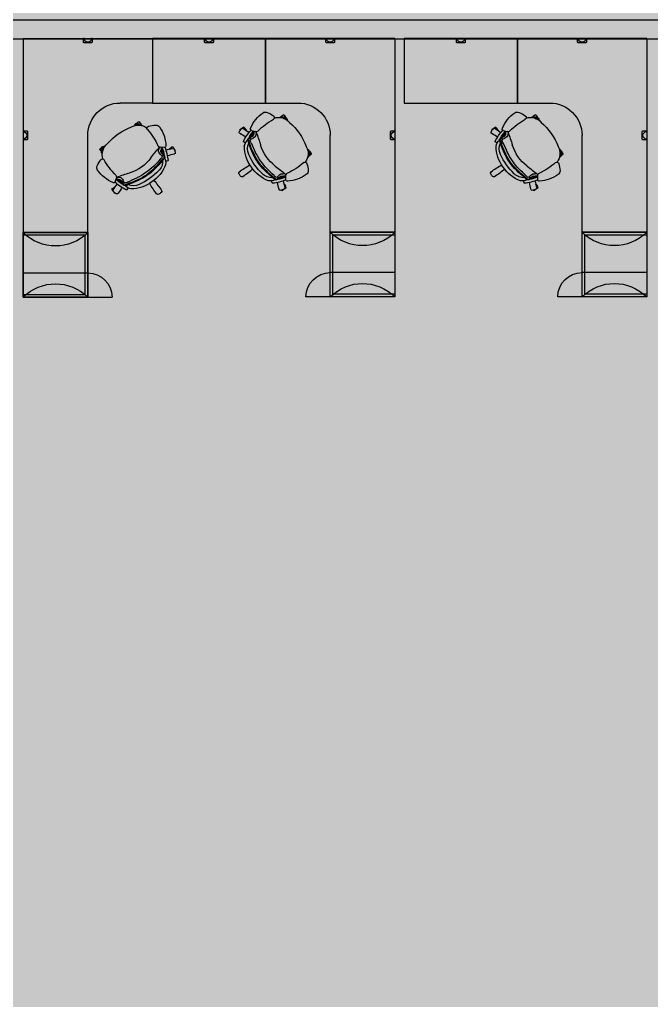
# Model space of a CAD drawing. Header units: inches. Extents: x -71 to 4499, y -33 to 4893.
# Drawn here: x 3059.1 to 3293.7, y 3184.9 to 3549.1 of the extents above; entities that cross this region are included whole.
import ezdxf

# ---------------------------------------------------------------- set-up
doc = ezdxf.new("R2010")
doc.units = ezdxf.units.IN
doc.header["$LTSCALE"] = 96
doc.header["$MEASUREMENT"] = 0
doc.linetypes.add('PHANTOM4', pattern=[0.625, 0.3125, -0.0625, 0.0625, -0.0625, 0.0625, -0.0625])
for name, color, linetype in [('A-Area', 212, 'PHANTOM4'), ('A-Bldg-Patt', 5, 'Continuous'), ('A-Furn', 43, 'Continuous'), ('A-FURN-EXIST', 33, 'Continuous'), ('AFUFU-2D-CH', 2, 'Continuous'), ('AFUFU-2D-SC', 6, 'Continuous'), ('AFUFU-2D-SC-TX', 6, 'Continuous'), ('AFUFU-2D-WS', 1, 'Continuous'), ('AFUFU-2D-WS-SU-TX', 1, 'Continuous'), ('AFUFU-2D-WS-TX', 1, 'Continuous'), ('AFUPA-2D-SW-64-TX-T', 3, 'Continuous')]:
    doc.layers.add(name, color=color, linetype=linetype)

# ---------------------------------------------------------------- blocks, each defined once
blk = doc.blocks.new('A$C62865EDF (2)')
at = {"layer": 'A-Furn'}
blk.add_lwpolyline([(36.24, 96.16), (435.47, 96.16), (435.47, 103.34), (36.24, 103.34)], close=True, dxfattribs=at)
at = {"layer": 'AFUFU-2D-CH'}
for p, q in [((143.41, 159.23), (144.4, 160.64)), ((144.44, 160.65), (144.4, 160.64)), ((144.67, 160.58), (144.44, 160.65)), ((143.41, 159.23), (143.41, 159.19)), ((143.41, 159.19), (143.66, 158.9)), ((143.66, 158.9), (143.84, 158.77)), ((143.84, 158.77), (143.9, 158.78)), ((144.1, 159.07), (143.9, 158.78)), ((144.14, 159.01), (143.95, 158.75)), ((143.95, 158.75), (143.96, 158.69)), ((144.48, 158.33), (143.96, 158.69)), ((144.48, 158.33), (144.53, 158.34)), ((144.53, 158.34), (144.55, 158.37)), ((144.58, 158.32), (144.6, 158.24)), ((144.68, 158.19), (144.6, 158.24)), ((202.95, 156.8), (202.95, 156.81)), ((202.95, 156.8), (202.95, 156.81)), ((202.95, 156.81), (202.95, 156.81)), ((202.95, 156.8), (202.95, 156.8)), ((203.08, 156.89), (203.09, 156.89)), ((203.08, 156.89), (203.08, 156.89)), ((203.08, 156.89), (203.08, 156.89)), ((203.08, 156.89), (203.09, 156.89)), ((206.5, 159.46), (206.7, 159.6)), ((206.7, 159.6), (206.74, 159.6)), ((208.15, 158.62), (206.74, 159.6)), ((207.32, 157.21), (207.37, 157.29)), ((207.36, 157.37), (207.37, 157.29)), ((207.4, 157.4), (207.37, 157.42)), ((207.45, 157.41), (207.4, 157.4)), ((207.45, 157.41), (207.81, 157.92)), ((207.54, 158.16), (207.81, 157.98)), ((207.56, 158.23), (207.85, 158.03)), ((207.81, 157.98), (207.81, 157.92)), ((207.9, 158.04), (207.85, 158.03)), ((208.03, 158.22), (207.9, 158.04)), ((208.16, 158.58), (208.03, 158.22)), ((208.15, 158.62), (208.16, 158.58)), ((296.45, 156.8), (296.45, 156.81)), ((296.45, 156.8), (296.45, 156.81)), ((296.45, 156.81), (296.45, 156.81)), ((296.45, 156.8), (296.45, 156.8)), ((296.58, 156.89), (296.59, 156.89)), ((296.58, 156.89), (296.58, 156.89)), ((296.58, 156.89), (296.58, 156.89)), ((296.58, 156.89), (296.59, 156.89)), ((300, 159.46), (300.2, 159.6)), ((300.2, 159.6), (300.24, 159.6)), ((301.65, 158.62), (300.24, 159.6)), ((300.82, 157.21), (300.87, 157.29)), ((300.86, 157.37), (300.87, 157.29)), ((300.9, 157.4), (300.87, 157.42)), ((300.95, 157.41), (300.9, 157.4)), ((300.95, 157.41), (301.31, 157.92)), ((301.04, 158.16), (301.31, 157.98)), ((301.06, 158.23), (301.35, 158.03)), ((301.31, 157.98), (301.31, 157.92)), ((301.4, 158.04), (301.35, 158.03)), ((301.53, 158.22), (301.4, 158.04)), ((301.66, 158.58), (301.53, 158.22)), ((301.65, 158.62), (301.66, 158.58)), ((144.61, 156.36), (145.1, 154.97)), ((145.4, 154.59), (145.09, 154.32)), ((145.4, 154.59), (146.24, 154.69)), ((145.41, 155.59), (145.41, 155.59)), ((145.41, 155.59), (145.41, 155.59)), ((145.41, 155.59), (145.41, 155.59)), ((145.41, 155.59), (145.41, 155.59)), ((146.16, 155.85), (146.61, 155.94)), ((206.73, 154.5), (206.27, 154.43)), ((207.87, 153.58), (207.04, 153.38)), ((207.51, 154.51), (207.51, 154.51)), ((207.51, 154.51), (207.51, 154.51)), ((207.51, 154.51), (207.51, 154.51)), ((207.51, 154.51), (207.51, 154.51)), ((207.87, 153.58), (208.25, 153.43)), ((208, 155.52), (208.01, 154.04)), ((300.23, 154.5), (299.77, 154.43)), ((301.37, 153.58), (300.54, 153.38)), ((301.01, 154.51), (301.01, 154.51)), ((301.01, 154.51), (301.01, 154.51)), ((301.01, 154.51), (301.01, 154.51)), ((301.01, 154.51), (301.01, 154.51)), ((301.37, 153.58), (301.75, 153.43)), ((301.5, 155.52), (301.51, 154.04)), ((164.15, 148.63), (164.17, 148.63)), ((164.15, 148.63), (164.16, 148.63)), ((164.16, 148.63), (164.17, 148.63)), ((164.17, 148.63), (164.17, 148.63)), ((164.24, 148.5), (164.24, 148.49)), ((164.24, 148.5), (164.24, 148.5)), ((164.24, 148.5), (164.24, 148.49)), ((164.24, 148.5), (164.24, 148.5)), ((217.47, 146.16), (216.57, 146.8)), ((216.63, 145.96), (217.17, 145.58)), ((216.64, 145.95), (216.63, 145.94)), ((216.63, 145.88), (217.13, 145.53)), ((217.35, 145.77), (217.23, 145.59)), ((217.49, 146.13), (217.35, 145.77)), ((217.47, 146.16), (217.49, 146.13)), ((310.97, 146.16), (310.07, 146.8)), ((310.13, 145.96), (310.67, 145.58)), ((310.14, 145.95), (310.13, 145.94)), ((310.13, 145.88), (310.63, 145.53)), ((310.85, 145.77), (310.73, 145.59)), ((310.99, 146.13), (310.85, 145.77)), ((310.97, 146.16), (310.99, 146.13)), ((138.91, 144.34), (139.54, 145.24)), ((138.91, 144.34), (138.91, 144.3)), ((138.91, 144.3), (139.16, 144.01)), ((139.16, 144.01), (139.34, 143.89)), ((139.34, 143.89), (139.39, 143.9)), ((139.77, 144.43), (139.39, 143.9)), ((139.8, 144.36), (139.45, 143.86)), ((139.45, 143.86), (139.46, 143.8)), ((139.97, 143.44), (139.46, 143.8)), ((139.76, 144.43), (139.77, 144.42)), ((139.93, 144.06), (139.93, 144.07)), ((139.93, 144.06), (139.93, 144.06)), ((139.93, 144.06), (139.93, 144.07)), ((139.93, 144.06), (139.93, 144.06)), ((139.97, 143.44), (140.03, 143.45)), ((140.03, 143.45), (140.19, 143.68)), ((140.08, 143.41), (140.25, 143.65)), ((140.08, 143.41), (140.09, 143.35)), ((140.27, 143.23), (140.09, 143.35)), ((140.27, 143.23), (140.63, 143.09)), ((140.63, 143.09), (140.66, 143.11)), ((140.77, 143.26), (140.66, 143.11)), ((160.93, 143.71), (160.74, 144.54)), ((160.93, 143.71), (160.79, 143.33)), ((162.87, 143.58), (161.39, 143.57)), ((161.86, 144.85), (161.79, 145.31)), ((161.87, 144.07), (161.87, 144.07)), ((161.87, 144.07), (161.87, 144.07)), ((161.87, 144.07), (161.87, 144.07)), ((161.87, 144.07), (161.87, 144.07)), ((164.56, 144.26), (164.64, 144.21)), ((164.72, 144.22), (164.64, 144.21)), ((164.75, 144.18), (164.77, 144.21)), ((164.76, 144.13), (164.75, 144.18)), ((164.76, 144.13), (165.28, 143.77)), ((165.33, 143.77), (165.28, 143.77)), ((165.52, 144.04), (165.33, 143.77)), ((165.59, 144.02), (165.39, 143.73)), ((165.4, 143.68), (165.39, 143.73)), ((165.58, 143.55), (165.4, 143.68)), ((165.93, 143.42), (165.58, 143.55)), ((165.97, 143.43), (165.93, 143.42)), ((165.97, 143.43), (166.96, 144.84)), ((166.81, 145.08), (166.96, 144.88)), ((166.96, 144.88), (166.96, 144.84)), ((216.1, 144.51), (216.24, 144.41)), ((216.29, 144.4), (216.24, 144.41)), ((216.57, 144.66), (216.29, 144.4)), ((216.69, 144.89), (216.45, 145.06)), ((216.72, 144.95), (216.49, 145.11)), ((216.57, 144.66), (216.7, 144.84)), ((216.61, 145.56), (216.61, 145.56)), ((216.61, 145.56), (216.61, 145.56)), ((216.61, 145.56), (216.61, 145.56)), ((216.61, 145.56), (216.61, 145.56)), ((216.69, 144.89), (216.7, 144.84)), ((216.78, 144.96), (216.72, 144.95)), ((216.78, 144.96), (217.14, 145.47)), ((217.13, 145.53), (217.14, 145.47)), ((217.23, 145.59), (217.17, 145.58)), ((309.6, 144.51), (309.74, 144.41)), ((309.79, 144.4), (309.74, 144.41)), ((310.07, 144.66), (309.79, 144.4)), ((310.19, 144.89), (309.95, 145.06)), ((310.22, 144.95), (309.99, 145.11)), ((310.07, 144.66), (310.2, 144.84)), ((310.11, 145.56), (310.11, 145.56)), ((310.11, 145.56), (310.11, 145.56)), ((310.11, 145.56), (310.11, 145.56)), ((310.11, 145.56), (310.11, 145.56)), ((310.19, 144.89), (310.2, 144.84)), ((310.28, 144.96), (310.22, 144.95)), ((310.28, 144.96), (310.64, 145.47)), ((310.63, 145.53), (310.64, 145.47)), ((310.73, 145.59), (310.67, 145.58)), ((195.73, 138.8), (195.64, 139.25)), ((196.99, 138.04), (196.89, 138.89)), ((289.23, 138.8), (289.14, 139.25)), ((290.49, 138.04), (290.39, 138.89)), ((151.87, 135.48), (151.76, 135.34)), ((151.76, 135.29), (151.76, 135.34)), ((152.01, 135.01), (151.76, 135.29)), ((152.01, 135.01), (152.19, 134.88)), ((152.25, 134.89), (152.19, 134.88)), ((152.25, 134.89), (152.41, 135.13)), ((152.3, 134.86), (152.47, 135.09)), ((152.31, 134.8), (152.3, 134.86)), ((152.31, 134.8), (152.83, 134.44)), ((153.23, 134.95), (152.88, 134.45)), ((152.92, 134.97), (152.92, 134.97)), ((152.92, 134.97), (152.92, 134.97)), ((152.92, 134.97), (152.92, 134.97)), ((152.92, 134.97), (152.92, 134.97)), ((153.32, 134.95), (152.94, 134.41)), ((153.31, 134.94), (153.3, 134.95)), ((153.52, 134.11), (154.15, 135.01)), ((191, 137.32), (190.93, 137.08)), ((190.93, 137.08), (190.94, 137.04)), ((192.35, 136.06), (190.94, 137.04)), ((192.35, 136.06), (192.39, 136.05)), ((192.39, 136.05), (192.68, 136.3)), ((192.51, 136.74), (192.8, 136.54)), ((192.57, 136.78), (192.83, 136.6)), ((192.68, 136.3), (192.81, 136.48)), ((192.81, 136.48), (192.8, 136.54)), ((192.83, 136.6), (192.89, 136.61)), ((193.25, 137.12), (192.89, 136.61)), ((193.24, 137.18), (193.21, 137.2)), ((193.25, 137.12), (193.24, 137.18)), ((193.26, 137.23), (193.34, 137.24)), ((193.39, 137.32), (193.34, 137.24)), ((195.22, 137.26), (196.61, 137.75)), ((195.99, 138.06), (195.99, 138.06)), ((195.99, 138.06), (195.99, 138.06)), ((195.99, 138.06), (195.99, 138.06)), ((195.99, 138.06), (195.99, 138.06)), ((196.99, 138.04), (197.26, 137.74)), ((284.5, 137.32), (284.43, 137.08)), ((284.43, 137.08), (284.44, 137.04)), ((285.85, 136.06), (284.44, 137.04)), ((285.85, 136.06), (285.89, 136.05)), ((285.89, 136.05), (286.18, 136.3)), ((286.01, 136.74), (286.3, 136.54)), ((286.07, 136.78), (286.33, 136.6)), ((286.18, 136.3), (286.31, 136.48)), ((286.31, 136.48), (286.3, 136.54)), ((286.33, 136.6), (286.39, 136.61)), ((286.75, 137.12), (286.39, 136.61)), ((286.74, 137.18), (286.71, 137.2)), ((286.75, 137.12), (286.74, 137.18)), ((286.76, 137.23), (286.84, 137.24)), ((286.89, 137.32), (286.84, 137.24)), ((288.72, 137.26), (290.11, 137.75)), ((289.49, 138.06), (289.49, 138.06)), ((289.49, 138.06), (289.49, 138.06)), ((289.49, 138.06), (289.49, 138.06)), ((289.49, 138.06), (289.49, 138.06)), ((290.49, 138.04), (290.76, 137.74)), ((152.88, 134.45), (152.83, 134.44)), ((152.95, 134.35), (152.94, 134.41)), ((153.13, 134.23), (152.95, 134.35)), ((153.48, 134.09), (153.13, 134.23)), ((153.52, 134.11), (153.48, 134.09)), ((207.24, 131.55), (206.34, 132.18)), ((207.15, 132.41), (207.16, 132.42)), ((207.15, 132.41), (207.68, 132.04)), ((207.22, 132.44), (207.72, 132.09)), ((207.24, 131.55), (207.28, 131.55)), ((207.28, 131.55), (207.57, 131.8)), ((207.51, 132.57), (207.51, 132.57)), ((207.51, 132.57), (207.51, 132.57)), ((207.51, 132.57), (207.51, 132.57)), ((207.51, 132.57), (207.51, 132.57)), ((207.57, 131.8), (207.69, 131.98)), ((207.69, 131.98), (207.68, 132.04)), ((207.72, 132.09), (207.78, 132.1)), ((208.14, 132.62), (207.78, 132.1)), ((208.13, 132.67), (207.9, 132.84)), ((208.17, 132.73), (207.93, 132.89)), ((208.14, 132.62), (208.13, 132.67)), ((208.17, 132.73), (208.23, 132.74)), ((208.35, 132.92), (208.23, 132.74)), ((208.32, 133.41), (208.47, 133.31)), ((208.35, 132.92), (208.49, 133.27)), ((208.49, 133.27), (208.47, 133.31)), ((300.74, 131.55), (299.84, 132.18)), ((300.65, 132.41), (300.66, 132.42)), ((300.65, 132.41), (301.18, 132.04)), ((300.72, 132.44), (301.22, 132.09)), ((300.74, 131.55), (300.78, 131.55)), ((300.78, 131.55), (301.07, 131.8)), ((301.01, 132.57), (301.01, 132.57)), ((301.01, 132.57), (301.01, 132.57)), ((301.01, 132.57), (301.01, 132.57)), ((301.01, 132.57), (301.01, 132.57)), ((301.07, 131.8), (301.19, 131.98)), ((301.19, 131.98), (301.18, 132.04)), ((301.22, 132.09), (301.28, 132.1)), ((301.64, 132.62), (301.28, 132.1)), ((301.63, 132.67), (301.4, 132.84)), ((301.67, 132.73), (301.43, 132.89)), ((301.64, 132.62), (301.63, 132.67)), ((301.67, 132.73), (301.73, 132.74)), ((301.85, 132.92), (301.73, 132.74)), ((301.82, 133.41), (301.97, 133.31)), ((301.85, 132.92), (301.99, 133.27)), ((301.99, 133.27), (301.97, 133.31))]:
    blk.add_line(p, q, dxfattribs=at)
for centre, radius, start, end in [((147.36, 156.75), 4.68, 120.4374, 133.707), ((145.31, 160.41), 0.496, 24.855, 131.5947), ((108.28, 134.99), 45.41, 31.147, 34.3645), ((192.51, 136.96), 40.36, 143.6382, 150.3084), ((160.47, 160.41), 0.658, 60.578, 133.1097), ((158.8, 157.19), 4.28, 46.8902, 62.2976), ((161.26, 159.86), 0.648, 336.2382, 44.7345), ((148.68, 144.84), 12.8, 112.5535, 145.6458), ((144.09, 156.22), 0.548, 15.5859, 125.5928), ((144.44, 159.63), 0.59, 122.2242, 205.4539), ((167.19, 173.68), 27.33, 211.561, 217.045), ((155.25, 145.22), 15.54, 114.6915, 133.4725), ((153.79, 145.64), 13.31, 118.1044, 131.8211), ((223.68, 65.05), 119.68, 129.5276, 130.8431), ((140.62, 163.49), 9.32, 306.0709, 316.256), ((143.89, 157.77), 3.54, 332.9385, 346.5302), ((147.72, 156.91), 0.393, 160.1587, 220.2249), ((148.21, 156.81), 0.887, 141.4919, 164.5681), ((147.44, 156.67), 0.023, 216.7678, 315.9393), ((148.3, 156.38), 0.888, 132.6517, 161.5926), ((148.26, 156.83), 0.919, 125.5621, 144.5786), ((150.05, 155), 2.63, 135.5454, 163.0009), ((147.96, 157.33), 0.348, 142.008, 222.2382), ((147.95, 157.1), 0.512, 68.7679, 121.5263), ((147.66, 157.06), 0.0489, 319.6079, 38.9614), ((148.29, 157.01), 0.8, 60.1355, 134.4715), ((152.82, 167.25), 10.75, 244.1788, 251.925), ((147.76, 153.98), 2.89, 58.9352, 81.7775), ((151.31, 154.94), 4.15, 101.3066, 136.3401), ((155.09, 170.92), 14.69, 244.1698, 248.162), ((148.81, 159.19), 0.151, 43.7089, 111.2298), ((147.63, 158.15), 1.74, 14.2074, 41.6764), ((151.43, 152.88), 4.94, 64.7955, 114.3601), ((148.83, 157.57), 0.835, 320.7738, 340.4324), ((142.81, 135.21), 22.82, 63.4709, 73.0048), ((141.93, 133.04), 25.44, 63.7194, 72.3894), ((150.54, 146.32), 12.68, 52.6181, 90.2009), ((144.3, 136.48), 22.82, 43.8813, 66.119), ((128.26, 181.96), 40.36, 319.6916, 326.3618), ((204.56, 156.16), 1.74, 158.3236, 185.7926), ((203.08, 156.75), 0.142, 87.884, 158.8399), ((201.82, 141.4), 15.54, 66.5275, 85.3085), ((249.46, 147.85), 45.41, 165.6355, 168.853), ((205.96, 159.08), 0.496, 68.4053, 175.145), ((205.29, 154.94), 4.68, 66.293, 79.5626), ((180.86, 164.07), 27.33, 342.955, 348.439), ((207.05, 158.64), 0.59, 354.5461, 77.7758), ((298.06, 156.16), 1.74, 158.3236, 185.7926), ((296.58, 156.75), 0.142, 87.884, 158.8399), ((295.32, 141.4), 15.54, 66.5275, 85.3085), ((342.96, 147.85), 45.41, 165.6355, 168.853), ((299.46, 159.08), 0.496, 68.4053, 175.145), ((298.79, 154.94), 4.68, 66.293, 79.5626), ((274.36, 164.07), 27.33, 342.955, 348.439), ((300.55, 158.64), 0.59, 354.5461, 77.7758), ((163.51, 135.34), 26.35, 135.1738, 150.8289), ((144.16, 154.66), 0.992, 311.657, 18.2163), ((145.6, 155.1), 0.55, 163.8446, 174.1233), ((146.08, 154.54), 1.24, 122.6746, 144.9967), ((160.88, 109.8), 48.13, 108.1349, 109.1853), ((145.6, 155.1), 0.55, 215.5254, 249.1346), ((163.66, 200.3), 49.22, 248.2279, 253.8982), ((147.13, 153.2), 2.94, 110.3114, 125.6545), ((145.9, 156.89), 1.36, 270.2307, 327.4509), ((167.19, 173.68), 27.33, 219.1563, 219.6871), ((146.15, 155.91), 0.0616, 129.5275, 279.873), ((145.92, 156.39), 1.73, 280.7645, 339.0434), ((146.53, 156.62), 0.688, 276.7569, 318.1552), ((727.72, 1448.65), 1415.76, 245.88356, 246.03577), ((145.64, 138.4), 15.25, 36.6442, 73.358), ((140.06, 130.19), 27.77, 47.135, 62.9624), ((145.08, 137.65), 19.65, 43.7774, 66.2226), ((145.27, 137.87), 19.65, 43.7774, 66.2226), ((151.4, 145.72), 12.68, 19.7991, 57.3819), ((191.17, 153.11), 0.658, 150.578, 223.1097), ((194.39, 151.44), 4.28, 136.8902, 152.2976), ((191.72, 153.91), 0.648, 66.2382, 134.7345), ((169.62, 120.9), 40.36, 49.6916, 56.3618), ((215.1, 136.94), 22.82, 133.8813, 156.119), ((205.86, 144.05), 12.68, 109.7991, 147.3819), ((202.78, 149.91), 4.94, 85.6399, 135.2045), ((218.5, 134.52), 25.44, 127.6106, 136.2806), ((218.72, 134.33), 25.44, 127.6106, 136.2806), ((251.97, 99.98), 72.51, 131.8265, 134.6201), ((202.2, 151.88), 4.15, 63.6599, 98.6934), ((193.18, 165.61), 14.69, 311.838, 315.8302), ((203.62, 155.2), 0.835, 219.5676, 239.2262), ((196.57, 162.94), 10.75, 308.075, 315.8212), ((205.86, 152.2), 2.89, 118.2225, 141.0648), ((204.33, 154.86), 0.8, 65.5285, 139.8645), ((175.08, 190.29), 49.22, 306.1018, 311.7721), ((204.61, 155.07), 0.512, 78.4737, 131.2321), ((203.36, 152.37), 2.63, 36.9991, 64.4546), ((204.41, 154.7), 0.919, 55.4214, 74.4379), ((204.53, 155.27), 0.348, 337.7618, 57.992), ((204.9, 155.13), 0.0489, 161.0386, 240.3921), ((204.53, 154.27), 0.888, 38.4074, 67.3483), ((203.04, 142.3), 13.31, 68.1789, 81.8956), ((204.47, 154.7), 0.887, 35.4319, 58.5081), ((164.93, 42.66), 119.68, 69.1569, 70.4724), ((209.31, 163.57), 9.32, 243.744, 253.9291), ((204.89, 154.97), 0.393, 339.7751, 39.8413), ((205.24, 154.84), 0.023, 244.0607, 343.2322), ((208.2, 157.09), 3.54, 213.4698, 227.0615), ((206.76, 155.09), 1.73, 220.9566, 279.2355), ((206.11, 155.1), 0.688, 241.8448, 283.2431), ((206.61, 155.57), 1.36, 232.5491, 289.7693), ((206.71, 154.56), 0.0616, 280.127, 70.4725), ((206.72, 151.68), 2.94, 74.3455, 89.6886), ((208.64, 106.19), 48.13, 90.8147, 91.8651), ((207.24, 153.3), 1.24, 55.0033, 77.3254), ((207.51, 153.99), 0.55, 310.8654, 344.4746), ((207.51, 153.99), 0.55, 25.8767, 36.1554), ((208.55, 155.56), 0.548, 74.4072, 184.4141), ((209.01, 154.07), 0.992, 181.7837, 248.343), ((197.43, 129.3), 26.35, 49.1711, 64.8262), ((208.12, 143.3), 12.8, 54.3542, 87.4465), ((214.61, 152.33), 1.68, 358.3413, 54.8306), ((284.67, 153.11), 0.658, 150.578, 223.1097), ((287.89, 151.44), 4.28, 136.8902, 152.2976), ((285.22, 153.91), 0.648, 66.2382, 134.7345), ((263.12, 120.9), 40.36, 49.6916, 56.3618), ((308.6, 136.94), 22.82, 133.8813, 156.119), ((299.36, 144.05), 12.68, 109.7991, 147.3819), ((296.28, 149.91), 4.94, 85.6399, 135.2045), ((312, 134.52), 25.44, 127.6106, 136.2806), ((312.22, 134.33), 25.44, 127.6106, 136.2806), ((345.47, 99.98), 72.51, 131.8265, 134.6201), ((295.7, 151.88), 4.15, 63.6599, 98.6934), ((286.68, 165.61), 14.69, 311.838, 315.8302), ((297.12, 155.2), 0.835, 219.5676, 239.2262), ((290.07, 162.94), 10.75, 308.075, 315.8212), ((299.36, 152.2), 2.89, 118.2225, 141.0648), ((297.83, 154.86), 0.8, 65.5285, 139.8645), ((268.58, 190.29), 49.22, 306.1018, 311.7721), ((298.11, 155.07), 0.512, 78.4737, 131.2321), ((296.86, 152.37), 2.63, 36.9991, 64.4546), ((297.91, 154.7), 0.919, 55.4214, 74.4379), ((298.03, 155.27), 0.348, 337.7618, 57.992), ((298.4, 155.13), 0.0489, 161.0386, 240.3921), ((298.03, 154.27), 0.888, 38.4074, 67.3483), ((296.54, 142.3), 13.31, 68.1789, 81.8956), ((297.97, 154.7), 0.887, 35.4319, 58.5081), ((258.43, 42.66), 119.68, 69.1569, 70.4724), ((302.81, 163.57), 9.32, 243.744, 253.9291), ((298.39, 154.97), 0.393, 339.7751, 39.8413), ((298.74, 154.84), 0.023, 244.0607, 343.2322), ((301.7, 157.09), 3.54, 213.4698, 227.0615), ((300.26, 155.09), 1.73, 220.9566, 279.2355), ((299.61, 155.1), 0.688, 241.8448, 283.2431), ((300.11, 155.57), 1.36, 232.5491, 289.7693), ((300.21, 154.56), 0.0616, 280.127, 70.4725), ((300.22, 151.68), 2.94, 74.3455, 89.6886), ((302.14, 106.19), 48.13, 90.8147, 91.8651), ((300.74, 153.3), 1.24, 55.0033, 77.3254), ((301.01, 153.99), 0.55, 310.8654, 344.4746), ((301.01, 153.99), 0.55, 25.8767, 36.1554), ((302.05, 155.56), 0.548, 74.4072, 184.4141), ((302.51, 154.07), 0.992, 181.7837, 248.343), ((290.93, 129.3), 26.35, 49.1711, 64.8262), ((301.62, 143.3), 12.8, 54.3542, 87.4465), ((308.11, 152.33), 1.68, 358.3413, 54.8306), ((139.49, 151.11), 1.68, 145.1694, 201.6587), ((150.16, 155.96), 13.39, 204.0957, 215.5365), ((107.34, 99.61), 72.51, 41.8265, 44.6201), ((141.69, 132.86), 25.44, 37.6106, 46.2806), ((141.87, 133.08), 25.44, 37.6106, 46.2806), ((157.26, 148.8), 4.94, 355.6399, 45.2045), ((159.24, 149.38), 4.15, 333.6599, 8.6934), ((214.62, 185.16), 40.36, 233.6382, 240.3084), ((205.26, 143.18), 12.68, 142.6181, 180.2009), ((213.71, 137.91), 19.65, 133.7774, 156.2226), ((213.93, 137.73), 19.65, 133.7774, 156.2226), ((221.39, 132.7), 27.77, 137.135, 152.9624), ((213.18, 138.28), 15.25, 126.6442, 163.358), ((215.14, 149.76), 0.708, 227.6016, 350.777), ((202.93, 153.23), 13.39, 344.4635, 355.9043), ((308.12, 185.16), 40.36, 233.6382, 240.3084), ((298.76, 143.18), 12.68, 142.6181, 180.2009), ((307.21, 137.91), 19.65, 133.7774, 156.2226), ((307.43, 137.73), 19.65, 133.7774, 156.2226), ((314.89, 132.7), 27.77, 137.135, 152.9624), ((306.68, 138.28), 15.25, 126.6442, 163.358), ((308.64, 149.76), 0.708, 227.6016, 350.777), ((296.43, 153.23), 13.39, 344.4635, 355.9043), ((139.87, 148.52), 0.708, 209.223, 332.3984), ((139.94, 145.36), 0.418, 103.7131, 195.9357), ((145.06, 146.27), 5.24, 162.6212, 229.7126), ((197.64, 176.5), 49.22, 216.1018, 221.7721), ((162.45, 144.82), 1.73, 130.9566, 189.2355), ((159.73, 148.22), 2.63, 306.9991, 334.4546), ((159.56, 145.72), 2.89, 28.2225, 51.0648), ((162.93, 144.97), 1.36, 142.5491, 199.7693), ((162.46, 145.47), 0.688, 151.8448, 193.2431), ((162.56, 147.96), 0.835, 129.5676, 149.2262), ((170.3, 155.01), 10.75, 218.075, 225.8212), ((164.44, 143.38), 3.54, 123.4698, 137.0615), ((50.02, 186.65), 119.68, 339.1569, 340.4724), ((170.93, 142.27), 9.32, 153.744, 163.9291), ((149.65, 148.54), 13.31, 338.1789, 351.8956), ((172.97, 158.4), 14.69, 221.838, 225.8302), ((161.62, 147.05), 0.888, 308.4074, 337.3483), ((162.19, 146.34), 0.023, 154.0607, 253.2322), ((162.32, 146.69), 0.393, 249.7751, 309.8413), ((162.48, 146.68), 0.0489, 71.0386, 150.3921), ((162.63, 147.05), 0.348, 247.7618, 327.992), ((162.06, 147.11), 0.887, 305.4319, 328.5081), ((162.22, 147.25), 0.8, 335.5285, 49.8645), ((162.42, 146.97), 0.512, 348.4737, 41.2321), ((162.06, 147.17), 0.919, 325.4214, 344.4379), ((148.76, 149.76), 15.54, 336.5275, 355.3085), ((163.51, 147.02), 1.74, 68.3236, 95.7926), ((155.21, 102.12), 45.41, 75.6355, 78.853), ((164.1, 148.5), 0.142, 357.884, 68.8399), ((166.43, 145.62), 0.496, 338.4053, 85.145), ((198.7, 144.08), 4.94, 154.7955, 204.3601), ((218.54, 134.57), 25.44, 153.7194, 162.3894), ((211.03, 145.87), 5.24, 330.2874, 37.3793), ((216.15, 146.77), 0.418, 4.0643, 96.2869), ((211.78, 146.03), 4.85, 354.4733, 9.125), ((292.2, 144.08), 4.94, 154.7955, 204.3601), ((312.04, 134.57), 25.44, 153.7194, 162.3894), ((304.53, 145.87), 5.24, 330.2874, 37.3793), ((309.65, 146.77), 0.418, 4.0643, 96.2869), ((305.28, 146.03), 4.85, 354.4733, 9.125), ((144.3, 146.16), 4.85, 190.875, 205.5267), ((141.03, 144.54), 1.2, 203.2374, 224.4043), ((140.43, 144.02), 0.417, 231.4272, 284.2262), ((158.59, 156.9), 22.37, 220.8423, 249.1576), ((136.65, 154.15), 26.35, 319.1711, 334.8262), ((161.42, 142.57), 0.992, 91.7837, 158.343), ((161.35, 144.07), 0.55, 220.8654, 254.4746), ((150.66, 143.46), 12.8, 324.3542, 357.4465), ((161.35, 144.07), 0.55, 295.8767, 306.1554), ((113.55, 142.94), 48.13, 0.8147, 1.8651), ((160.66, 144.34), 1.24, 325.0033, 347.3254), ((161.92, 144.87), 0.0616, 190.127, 340.4725), ((159.04, 144.86), 2.94, 344.3455, 359.6886), ((162.91, 143.03), 0.548, 344.4072, 94.4141), ((171.42, 170.72), 27.33, 252.955, 258.439), ((166, 144.53), 0.59, 264.5461, 347.7758), ((162.29, 146.29), 4.68, 336.293, 349.5626), ((196.64, 143.95), 4.15, 191.3066, 226.3401), ((180.66, 147.73), 14.69, 334.1698, 338.162), ((184.33, 145.46), 10.75, 334.1788, 341.925), ((194.01, 141.48), 0.835, 50.7738, 70.4324), ((216.37, 135.45), 22.82, 153.4709, 163.0048), ((-1097.07, 720.36), 1415.76, 335.88356, 336.03577), ((151.28, 156.3), 49.22, 338.2279, 343.8982), ((194.68, 151.23), 22.37, 310.8423, 339.1576), ((216.15, 145.35), 0.417, 275.7738, 328.5728), ((215.41, 145.63), 1.2, 335.5957, 356.7626), ((290.14, 143.95), 4.15, 191.3066, 226.3401), ((274.16, 147.73), 14.69, 334.1698, 338.162), ((277.83, 145.46), 10.75, 334.1788, 341.925), ((287.51, 141.48), 0.835, 50.7738, 70.4324), ((309.87, 135.45), 22.82, 153.4709, 163.0048), ((-1003.57, 720.36), 1415.76, 335.88356, 336.03577), ((244.78, 156.3), 49.22, 338.2279, 343.8982), ((288.18, 151.23), 22.37, 310.8423, 339.1576), ((309.65, 145.35), 0.417, 275.7738, 328.5728), ((308.91, 145.63), 1.2, 335.5957, 356.7626), ((216.59, 100.92), 45.41, 121.147, 124.3645), ((192.39, 141.46), 0.151, 133.7089, 201.2298), ((206.36, 147.89), 15.54, 204.6915, 223.4725), ((193.43, 140.27), 1.74, 104.2074, 131.6764), ((194.57, 140.93), 0.8, 150.1355, 224.4715), ((194.48, 140.59), 0.512, 158.7679, 211.5263), ((194.75, 140.91), 0.919, 215.5621, 234.5786), ((194.25, 140.6), 0.348, 232.008, 312.2382), ((205.94, 146.43), 13.31, 208.1044, 221.8211), ((194.77, 140.85), 0.887, 231.4919, 254.5681), ((286.53, 216.33), 119.68, 219.5276, 220.8431), ((194.52, 140.3), 0.0489, 49.6079, 128.9614), ((194.67, 140.37), 0.393, 250.1587, 310.2249), ((188.09, 133.27), 9.32, 36.0709, 46.256), ((195.2, 140.94), 0.888, 222.6517, 251.5926), ((193.81, 136.53), 3.54, 62.9385, 76.5302), ((197.6, 140.4), 2.89, 148.9352, 171.7775), ((196.58, 142.69), 2.63, 225.5454, 253.0009), ((194.91, 140.08), 0.023, 306.7678, 45.9393), ((177.9, 159.84), 27.33, 309.1563, 309.6871), ((194.96, 139.17), 0.688, 6.7569, 48.1552), ((194.69, 138.54), 1.36, 0.2307, 57.4509), ((195.67, 138.79), 0.0616, 219.5275, 9.873), ((198.38, 139.77), 2.94, 200.3114, 215.6545), ((195.19, 138.56), 1.73, 10.7645, 69.0434), ((241.78, 153.53), 48.13, 198.1349, 199.1853), ((310.09, 100.92), 45.41, 121.147, 124.3645), ((285.89, 141.46), 0.151, 133.7089, 201.2298), ((299.86, 147.89), 15.54, 204.6915, 223.4725), ((286.93, 140.27), 1.74, 104.2074, 131.6764), ((288.07, 140.93), 0.8, 150.1355, 224.4715), ((287.98, 140.59), 0.512, 158.7679, 211.5263), ((288.25, 140.91), 0.919, 215.5621, 234.5786), ((287.75, 140.6), 0.348, 232.008, 312.2382), ((299.44, 146.43), 13.31, 208.1044, 221.8211), ((288.27, 140.85), 0.887, 231.4919, 254.5681), ((380.03, 216.33), 119.68, 219.5276, 220.8431), ((288.02, 140.3), 0.0489, 49.6079, 128.9614), ((288.17, 140.37), 0.393, 250.1587, 310.2249), ((281.59, 133.27), 9.32, 36.0709, 46.256), ((288.7, 140.94), 0.888, 222.6517, 251.5926), ((287.31, 136.53), 3.54, 62.9385, 76.5302), ((291.1, 140.4), 2.89, 148.9352, 171.7775), ((290.08, 142.69), 2.63, 225.5454, 253.0009), ((288.41, 140.08), 0.023, 306.7678, 45.9393), ((271.4, 159.84), 27.33, 309.1563, 309.6871), ((288.46, 139.17), 0.688, 6.7569, 48.1552), ((288.19, 138.54), 1.36, 0.2307, 57.4509), ((289.17, 138.79), 0.0616, 219.5275, 9.873), ((291.88, 139.77), 2.94, 200.3114, 215.6545), ((288.69, 138.56), 1.73, 10.7645, 69.0434), ((335.28, 153.53), 48.13, 198.1349, 199.1853), ((153.23, 140.55), 5.24, 240.2874, 307.3793), ((152.7, 135.43), 0.417, 185.7738, 238.5728), ((152.98, 136.17), 1.2, 245.5957, 266.7626), ((153.38, 139.8), 4.85, 264.4733, 279.125), ((154.12, 135.43), 0.418, 274.0643, 6.2869), ((157.12, 136.44), 0.708, 137.6016, 260.777), ((160.59, 148.65), 13.39, 254.4635, 265.9043), ((159.68, 136.97), 1.68, 268.3413, 324.8306), ((191.17, 137.96), 0.496, 114.855, 221.5947), ((194.83, 140), 4.68, 210.4374, 223.707), ((191.95, 137.08), 0.59, 212.2242, 295.4539), ((177.9, 159.84), 27.33, 301.561, 307.045), ((195.36, 136.73), 0.548, 105.5859, 215.5928), ((206.74, 141.32), 12.8, 202.5535, 235.6458), ((197.04, 138.73), 1.24, 212.6746, 234.9967), ((196.48, 138.24), 0.55, 253.8446, 264.1233), ((196.92, 136.81), 0.992, 41.657, 108.2163), ((196.48, 138.24), 0.55, 305.5254, 339.1346), ((216.24, 156.16), 26.35, 225.1738, 240.8289), ((284.67, 137.96), 0.496, 114.855, 221.5947), ((288.33, 140), 4.68, 210.4374, 223.707), ((285.45, 137.08), 0.59, 212.2242, 295.4539), ((271.4, 159.84), 27.33, 301.561, 307.045), ((288.86, 136.73), 0.548, 105.5859, 215.5928), ((300.24, 141.32), 12.8, 202.5535, 235.6458), ((290.54, 138.73), 1.24, 212.6746, 234.9967), ((289.98, 138.24), 0.55, 253.8446, 264.1233), ((290.42, 136.81), 0.992, 41.657, 108.2163), ((289.98, 138.24), 0.55, 305.5254, 339.1346), ((309.74, 156.16), 26.35, 225.1738, 240.8289), ((195.62, 142.8), 13.39, 294.0957, 305.5365), ((203.06, 132.52), 0.708, 299.223, 62.3984), ((205.31, 137.7), 5.24, 252.6212, 319.7126), ((206.22, 132.59), 0.418, 193.7131, 285.9357), ((205.42, 136.95), 4.85, 280.875, 295.5267), ((207.04, 133.68), 1.2, 293.2374, 314.4043), ((207.56, 133.08), 0.417, 321.4272, 14.2262), ((289.12, 142.8), 13.39, 294.0957, 305.5365), ((296.56, 132.52), 0.708, 299.223, 62.3984), ((298.81, 137.7), 5.24, 252.6212, 319.7126), ((299.72, 132.59), 0.418, 193.7131, 285.9357), ((298.92, 136.95), 4.85, 280.875, 295.5267), ((300.54, 133.68), 1.2, 293.2374, 314.4043), ((301.06, 133.08), 0.417, 321.4272, 14.2262), ((200.47, 132.14), 1.68, 235.1694, 291.6587), ((293.97, 132.14), 1.68, 235.1694, 291.6587)]:
    blk.add_arc(centre, radius, start, end, dxfattribs=at)
at = {"layer": 'AFUFU-2D-SC'}
for p, q in [((110.47, 199.22), (134.47, 199.22)), ((110.47, 175.22), (110.47, 199.22)), ((110.47, 199.22), (110.47, 175.22)), ((134.47, 199.22), (110.47, 199.22)), ((110.47, 198.22), (133.47, 198.22)), ((133.47, 198.22), (133.47, 176.22)), ((134.47, 199.22), (143.47, 199.22)), ((134.47, 199.22), (134.47, 175.22)), ((134.47, 175.22), (134.47, 199.22)), ((224.47, 199.11), (215.47, 199.11)), ((224.47, 199.11), (224.47, 175.11)), ((248.47, 199.11), (224.47, 199.11)), ((224.47, 199.11), (224.47, 175.11)), ((248.47, 199.11), (224.47, 199.11)), ((225.47, 198.11), (225.47, 176.11)), ((248.47, 198.11), (225.47, 198.11)), ((248.47, 175.11), (248.47, 199.11)), ((248.47, 175.11), (248.47, 199.11)), ((317.97, 199.11), (308.97, 199.11)), ((317.97, 199.11), (317.97, 175.11)), ((341.97, 199.11), (317.97, 199.11)), ((317.97, 199.11), (317.97, 175.11)), ((341.97, 199.11), (317.97, 199.11)), ((318.97, 198.11), (318.97, 176.11)), ((341.97, 198.11), (318.97, 198.11)), ((341.97, 175.11), (341.97, 199.11)), ((341.97, 175.11), (341.97, 199.11)), ((110.47, 190.22), (134.47, 190.22)), ((248.47, 190.11), (224.47, 190.11)), ((341.97, 190.11), (317.97, 190.11)), ((133.47, 176.22), (110.47, 176.22)), ((134.47, 175.22), (110.47, 175.22)), ((110.47, 175.22), (134.47, 175.22)), ((224.47, 175.11), (248.47, 175.11)), ((224.47, 175.11), (248.47, 175.11)), ((225.47, 176.11), (248.47, 176.11)), ((317.97, 175.11), (341.97, 175.11)), ((317.97, 175.11), (341.97, 175.11)), ((318.97, 176.11), (341.97, 176.11))]:
    blk.add_line(p, q, dxfattribs=at)
for centre, radius, start, end in [((122.47, 211.22), 16.97, 225, 315), ((134.47, 199.22), 9, 270, 0), ((224.47, 199.11), 9, 180, 270), ((236.47, 211.11), 16.97, 225, 315), ((317.97, 199.11), 9, 180, 270), ((329.97, 211.11), 16.97, 225, 315), ((122.47, 163.22), 16.97, 45, 135), ((236.47, 163.11), 16.97, 45, 135), ((329.97, 163.11), 16.97, 45, 135)]:
    blk.add_arc(centre, radius, start, end, dxfattribs=at)
at = {"layer": 'AFUFU-2D-WS'}
for p, q in [((110.47, 175.11), (134.47, 175.11)), ((110.47, 103.11), (110.47, 175.11)), ((134.47, 175.11), (134.47, 139.11)), ((224.47, 175.11), (224.47, 139.11)), ((248.47, 175.11), (224.47, 175.11)), ((248.47, 103.11), (248.47, 175.11)), ((317.97, 175.11), (317.97, 139.11)), ((341.97, 175.11), (317.97, 175.11)), ((341.97, 103.11), (341.97, 175.11)), ((110.47, 140.49), (110.47, 140.74)), ((111.84, 140.74), (110.47, 140.74)), ((112.09, 137.74), (112.09, 140.49)), ((246.84, 140.49), (246.84, 137.74)), ((248.47, 140.74), (247.09, 140.74)), ((248.47, 140.74), (248.47, 140.49)), ((340.34, 140.49), (340.34, 137.74)), ((341.97, 140.74), (340.59, 140.74)), ((341.97, 140.74), (341.97, 140.49)), ((110.47, 137.49), (110.47, 137.74)), ((110.47, 137.49), (111.84, 137.49)), ((247.09, 137.49), (248.47, 137.49)), ((248.47, 137.74), (248.47, 137.49)), ((340.59, 137.49), (341.97, 137.49)), ((341.97, 137.74), (341.97, 137.49)), ((158.47, 127.11), (146.47, 127.11)), ((158.47, 103.11), (158.47, 127.11)), ((158.47, 103.11), (158.47, 127.11)), ((158.47, 127.11), (200.47, 127.11)), ((200.47, 103.11), (200.47, 127.11)), ((200.47, 127.11), (212.47, 127.11)), ((200.47, 127.11), (200.47, 103.11)), ((251.97, 103.11), (251.97, 127.11)), ((251.97, 127.11), (293.97, 127.11)), ((293.97, 103.11), (293.97, 127.11)), ((293.97, 127.11), (305.97, 127.11)), ((293.97, 127.11), (293.97, 103.11)), ((110.47, 103.11), (158.47, 103.11)), ((132.84, 104.49), (132.84, 103.11)), ((133.09, 103.11), (132.84, 103.11)), ((135.84, 104.74), (133.09, 104.74)), ((136.09, 103.11), (135.84, 103.11)), ((136.09, 103.11), (136.09, 104.49)), ((200.47, 103.11), (158.47, 103.11)), ((177.84, 104.49), (177.84, 103.11)), ((178.09, 103.11), (177.84, 103.11)), ((180.84, 104.74), (178.09, 104.74)), ((181.09, 103.11), (180.84, 103.11)), ((181.09, 103.11), (181.09, 104.49)), ((248.47, 103.11), (200.47, 103.11)), ((222.84, 104.49), (222.84, 103.11)), ((223.09, 103.11), (222.84, 103.11)), ((225.84, 104.74), (223.09, 104.74)), ((226.09, 103.11), (225.84, 103.11)), ((226.09, 103.11), (226.09, 104.49)), ((293.97, 103.11), (251.97, 103.11)), ((271.34, 104.49), (271.34, 103.11)), ((271.59, 103.11), (271.34, 103.11)), ((274.34, 104.74), (271.59, 104.74)), ((274.59, 103.11), (274.34, 103.11)), ((274.59, 103.11), (274.59, 104.49)), ((341.97, 103.11), (293.97, 103.11)), ((316.34, 104.49), (316.34, 103.11)), ((316.59, 103.11), (316.34, 103.11)), ((319.34, 104.74), (316.59, 104.74)), ((319.59, 103.11), (319.34, 103.11)), ((319.59, 103.11), (319.59, 104.49))]:
    blk.add_line(p, q, dxfattribs=at)
for centre, radius, start, end in [((110.47, 139.11), 1.38, 270, 90), ((111.84, 140.49), 0.25, 0, 90), ((146.47, 139.11), 12, 180, 270), ((212.47, 139.11), 12, 270, 0), ((247.09, 140.49), 0.25, 90, 180), ((248.47, 139.11), 1.38, 90, 270), ((305.97, 139.11), 12, 270, 0), ((340.59, 140.49), 0.25, 90, 180), ((341.97, 139.11), 1.38, 90, 270), ((111.84, 137.74), 0.25, 270, 0), ((247.09, 137.74), 0.25, 180, 270), ((340.59, 137.74), 0.25, 180, 270), ((133.09, 104.49), 0.25, 90, 180), ((134.47, 103.11), 1.38, 0, 180), ((135.84, 104.49), 0.25, 0, 90), ((178.09, 104.49), 0.25, 90, 180), ((179.47, 103.11), 1.38, 0, 180), ((180.84, 104.49), 0.25, 0, 90), ((223.09, 104.49), 0.25, 90, 180), ((224.47, 103.11), 1.38, 0, 180), ((225.84, 104.49), 0.25, 0, 90), ((271.59, 104.49), 0.25, 90, 180), ((272.97, 103.11), 1.38, 0, 180), ((274.34, 104.49), 0.25, 0, 90), ((316.59, 104.49), 0.25, 90, 180), ((317.97, 103.11), 1.38, 0, 180), ((319.34, 104.49), 0.25, 0, 90)]:
    blk.add_arc(centre, radius, start, end, dxfattribs=at)
at = {"layer": 'AFUFU-2D-SC-TX', "flags": 1}
for tag, p, rotation in [('CAPPN', (248.47, 199.11), 270), ('CAPMG', (248.47, 199.11), 270), ('CAPMC', (248.47, 199.11), 270), ('CAPQT', (248.47, 199.11), 270), ('CAPDH', (248.47, 199.11), 270), ('CAPGC', (248.47, 199.11), 270), ('CAPPN', (341.97, 199.11), 270), ('CAPMG', (341.97, 199.11), 270), ('CAPMC', (341.97, 199.11), 270), ('CAPQT', (341.97, 199.11), 270), ('CAPDH', (341.97, 199.11), 270), ('CAPGC', (341.97, 199.11), 270), ('CAPPN', (435.47, 199.11), 270), ('CAPMG', (435.47, 199.11), 270), ('CAPMC', (435.47, 199.11), 270), ('CAPQT', (435.47, 199.11), 270), ('CAPDH', (435.47, 199.11), 270), ('CAPGC', (435.47, 199.11), 270), ('CAPPN', (110.47, 175.22), 90), ('CAPMG', (110.47, 175.22), 90), ('CAPMC', (110.47, 175.22), 90), ('CAPQT', (110.47, 175.22), 90), ('CAPDH', (110.47, 175.22), 90), ('CAPGC', (110.47, 175.22), 90), ('CAPPN', (134.47, 175.22), 180), ('CAPMG', (134.47, 175.22), 180), ('CAPMC', (134.47, 175.22), 180), ('CAPQT', (134.47, 175.22), 180), ('CAPDH', (134.47, 175.22), 180), ('CAPGC', (134.47, 175.22), 180), ('CAPPN', (248.47, 175.11), 180), ('CAPMG', (248.47, 175.11), 180), ('CAPMC', (248.47, 175.11), 180), ('CAPQT', (248.47, 175.11), 180), ('CAPDH', (248.47, 175.11), 180), ('CAPGC', (248.47, 175.11), 180), ('CAPPN', (341.97, 175.11), 180), ('CAPMG', (341.97, 175.11), 180), ('CAPMC', (341.97, 175.11), 180), ('CAPQT', (341.97, 175.11), 180), ('CAPDH', (341.97, 175.11), 180), ('CAPGC', (341.97, 175.11), 180), ('CAPPN', (435.47, 175.11), 180), ('CAPMG', (435.47, 175.11), 180), ('CAPMC', (435.47, 175.11), 180), ('CAPQT', (435.47, 175.11), 180), ('CAPDH', (435.47, 175.11), 180), ('CAPGC', (435.47, 175.11), 180), ('CAPPN', (107.82, 103.11), 180), ('CAPMG', (107.82, 103.11), 180), ('CAPMC', (107.82, 103.11), 180), ('CAPQT', (107.82, 103.11), 180), ('CAPDH', (107.82, 103.11), 180), ('CAPGC', (107.82, 103.11), 180), ('CAPPN', (249.33, 24), 270), ('CAPMG', (249.33, 24), 270), ('CAPMC', (249.33, 24), 270), ('CAPQT', (249.33, 24), 270), ('CAPDH', (249.33, 24), 270), ('CAPGC', (249.33, 24), 270), ('CAPPN', (342.83, 24), 270), ('CAPMG', (342.83, 24), 270), ('CAPMC', (342.83, 24), 270), ('CAPQT', (342.83, 24), 270), ('CAPDH', (342.83, 24), 270), ('CAPGC', (342.83, 24), 270), ('CAPPN', (436.33, 24), 270), ('CAPMG', (436.33, 24), 270), ('CAPMC', (436.33, 24), 270), ('CAPQT', (436.33, 24), 270), ('CAPDH', (436.33, 24), 270), ('CAPGC', (436.33, 24), 270), ('CAPPN', (111.33, 0.11), 90), ('CAPMG', (111.33, 0.11), 90), ('CAPMC', (111.33, 0.11), 90), ('CAPQT', (111.33, 0.11), 90), ('CAPDH', (111.33, 0.11), 90), ('CAPGC', (111.33, 0.11), 90)]:
    blk.add_attdef(tag, p, '', height=0.001, rotation=rotation, dxfattribs=at)
for tag, p in [('CAPPN', (111.33, 24.11)), ('CAPMG', (111.33, 24.11)), ('CAPMC', (111.33, 24.11)), ('CAPQT', (111.33, 24.11)), ('CAPDH', (111.33, 24.11)), ('CAPGC', (111.33, 24.11)), ('CAPPN', (225.33, 24)), ('CAPMG', (225.33, 24)), ('CAPMC', (225.33, 24)), ('CAPQT', (225.33, 24)), ('CAPDH', (225.33, 24)), ('CAPGC', (225.33, 24)), ('CAPPN', (318.83, 24)), ('CAPMG', (318.83, 24)), ('CAPMC', (318.83, 24)), ('CAPQT', (318.83, 24)), ('CAPDH', (318.83, 24)), ('CAPGC', (318.83, 24)), ('CAPPN', (412.33, 24)), ('CAPMG', (412.33, 24)), ('CAPMC', (412.33, 24)), ('CAPQT', (412.33, 24)), ('CAPDH', (412.33, 24)), ('CAPGC', (412.33, 24))]:
    blk.add_attdef(tag, p, '', height=0.001, dxfattribs=at)
at = {"layer": 'AFUFU-2D-WS-SU-TX', "flags": 1}
for tag, p, rotation in [('CAPPN', (20.46, 136.44), 120), ('CAPMG', (20.46, 136.44), 120), ('CAPMC', (20.46, 136.44), 120), ('CAPQT', (20.46, 136.44), 120), ('CAPDH', (20.46, 136.44), 120), ('CAPGC', (20.46, 136.44), 120), ('CAPPN', (20.46, 63.06), 240), ('CAPMG', (20.46, 63.06), 240), ('CAPMC', (20.46, 63.06), 240), ('CAPQT', (20.46, 63.06), 240), ('CAPDH', (20.46, 63.06), 240), ('CAPGC', (20.46, 63.06), 240)]:
    blk.add_attdef(tag, p, '', height=0.001, rotation=rotation, dxfattribs=at)
at = {"layer": 'AFUFU-2D-WS-TX', "flags": 1}
for tag, p, rotation in [('CAPPN', (110.47, 103.11), 90), ('CAPMG', (110.47, 103.11), 90), ('CAPMC', (110.47, 103.11), 90), ('CAPQT', (110.47, 103.11), 90), ('CAPDH', (110.47, 103.11), 90), ('CAPGC', (110.47, 103.11), 90), ('CAPPN', (200.47, 103.11), 180), ('CAPMG', (200.47, 103.11), 180), ('CAPMC', (200.47, 103.11), 180), ('CAPQT', (200.47, 103.11), 180), ('CAPDH', (200.47, 103.11), 180), ('CAPGC', (200.47, 103.11), 180), ('CAPPN', (248.47, 103.11), 180), ('CAPMG', (248.47, 103.11), 180), ('CAPMC', (248.47, 103.11), 180), ('CAPQT', (248.47, 103.11), 180), ('CAPDH', (248.47, 103.11), 180), ('CAPGC', (248.47, 103.11), 180), ('CAPPN', (293.97, 103.11), 180), ('CAPMG', (293.97, 103.11), 180), ('CAPMC', (293.97, 103.11), 180), ('CAPQT', (293.97, 103.11), 180), ('CAPDH', (293.97, 103.11), 180), ('CAPGC', (293.97, 103.11), 180), ('CAPPN', (341.97, 103.11), 180), ('CAPMG', (341.97, 103.11), 180), ('CAPMC', (341.97, 103.11), 180), ('CAPQT', (341.97, 103.11), 180), ('CAPDH', (341.97, 103.11), 180), ('CAPGC', (341.97, 103.11), 180), ('CAPPN', (387.47, 103.11), 180), ('CAPMG', (387.47, 103.11), 180), ('CAPMC', (387.47, 103.11), 180), ('CAPQT', (387.47, 103.11), 180), ('CAPDH', (387.47, 103.11), 180), ('CAPGC', (387.47, 103.11), 180), ('CAPPN', (435.47, 103.11), 180), ('CAPMG', (435.47, 103.11), 180), ('CAPMC', (435.47, 103.11), 180), ('CAPQT', (435.47, 103.11), 180), ('CAPDH', (435.47, 103.11), 180), ('CAPGC', (435.47, 103.11), 180), ('CAPPN', (249.33, 96.11), 270), ('CAPMG', (249.33, 96.11), 270), ('CAPMC', (249.33, 96.11), 270), ('CAPQT', (249.33, 96.11), 270), ('CAPDH', (249.33, 96.11), 270), ('CAPGC', (249.33, 96.11), 270), ('CAPPN', (342.83, 96.11), 270), ('CAPMG', (342.83, 96.11), 270), ('CAPMC', (342.83, 96.11), 270), ('CAPQT', (342.83, 96.11), 270), ('CAPDH', (342.83, 96.11), 270), ('CAPGC', (342.83, 96.11), 270), ('CAPPN', (436.33, 96.11), 270), ('CAPMG', (436.33, 96.11), 270), ('CAPMC', (436.33, 96.11), 270), ('CAPQT', (436.33, 96.11), 270), ('CAPDH', (436.33, 96.11), 270), ('CAPGC', (436.33, 96.11), 270)]:
    blk.add_attdef(tag, p, '', height=0.001, rotation=rotation, dxfattribs=at)
for tag, p in [('CAPPN', (111.33, 96.11)), ('CAPMG', (111.33, 96.11)), ('CAPMC', (111.33, 96.11)), ('CAPQT', (111.33, 96.11)), ('CAPDH', (111.33, 96.11)), ('CAPGC', (111.33, 96.11)), ('CAPPN', (159.33, 96.11)), ('CAPMG', (159.33, 96.11)), ('CAPMC', (159.33, 96.11)), ('CAPQT', (159.33, 96.11)), ('CAPDH', (159.33, 96.11)), ('CAPGC', (159.33, 96.11)), ('CAPPN', (252.83, 96.11)), ('CAPMG', (252.83, 96.11)), ('CAPMC', (252.83, 96.11)), ('CAPQT', (252.83, 96.11)), ('CAPDH', (252.83, 96.11)), ('CAPGC', (252.83, 96.11)), ('CAPPN', (346.33, 96.11)), ('CAPMG', (346.33, 96.11)), ('CAPMC', (346.33, 96.11)), ('CAPQT', (346.33, 96.11)), ('CAPDH', (346.33, 96.11)), ('CAPGC', (346.33, 96.11)), ('CAPPN', (346.91, 96.11)), ('CAPMG', (346.91, 96.11)), ('CAPMC', (346.91, 96.11)), ('CAPQT', (346.91, 96.11)), ('CAPDH', (346.91, 96.11)), ('CAPGC', (346.91, 96.11)), ('CAPPN', (440.41, 96.11)), ('CAPMG', (440.41, 96.11)), ('CAPMC', (440.41, 96.11)), ('CAPQT', (440.41, 96.11)), ('CAPDH', (440.41, 96.11)), ('CAPGC', (440.41, 96.11))]:
    blk.add_attdef(tag, p, '', height=0.001, dxfattribs=at)
at = {"layer": 'AFUPA-2D-SW-64-TX-T', "flags": 1}
for tag, p, rotation in [('CAPPN', (34.05, 102.84), 120), ('CAPMG', (34.05, 102.84), 120), ('CAPMC', (34.05, 102.84), 120), ('CAPQT', (34.05, 102.84), 120), ('CAPDH', (34.05, 102.84), 120), ('CAPGC', (34.05, 102.84), 120), ('CAPPN', (10.05, 54.82), 60), ('CAPMG', (10.05, 54.82), 60), ('CAPMC', (10.05, 54.82), 60), ('CAPQT', (10.05, 54.82), 60), ('CAPDH', (10.05, 54.82), 60), ('CAPGC', (10.05, 54.82), 60)]:
    blk.add_attdef(tag, p, '', height=0.001, rotation=rotation, dxfattribs=at)

msp = doc.modelspace()

# ---------------------------------------------------------------- hatches: boundary and pattern name
at = {"layer": 'A-Area'}
h = msp.add_hatch(color=256, dxfattribs=at)
h.dxf.hatch_style = 1
edge = h.paths.add_edge_path()
edge.add_line((2891.99, 2954.75), (3410.49, 2954.75))
edge.add_line((3410.49, 2954.75), (3410.49, 3333.5))
edge.add_line((3410.49, 3333.5), (3473.99, 3333.5))
edge.add_line((3473.99, 3333.5), (3473.99, 3430.5))
edge.add_line((3473.99, 3430.5), (3573.49, 3430.5))
edge.add_line((3573.49, 3430.5), (3573.49, 3441.5))
edge.add_line((3573.49, 3441.5), (3592.49, 3441.5))
edge.add_line((3592.49, 3441.5), (3592.49, 3430.5))
edge.add_line((3592.49, 3430.5), (3660.13, 3430.5))
edge.add_line((3660.13, 3430.5), (3660.13, 3667.99))
edge.add_line((3660.13, 3667.99), (4387.88, 3667.71))
edge.add_line((4387.88, 3667.71), (4387.88, 3681.01))
edge.add_line((4387.88, 3681.01), (4396.05, 3681.01))
edge.add_line((4396.05, 3681.01), (4396.05, 3731.28))
edge.add_line((4396.05, 3731.28), (4078.52, 4048.82))
edge.add_line((4078.52, 4048.82), (4072.85, 4043.12))
edge.add_line((4072.85, 4043.12), (4043.13, 4072.84))
edge.add_line((4043.13, 4072.84), (4048.82, 4078.52))
edge.add_line((4048.82, 4078.52), (3696.69, 4430.65))
edge.add_line((3696.69, 4430.65), (3691, 4424.97))
edge.add_line((3691, 4424.97), (3687.95, 4428.01))
edge.add_line((3687.95, 4428.01), (3650.93, 4428.01))
edge.add_line((3650.93, 4428.01), (3650.93, 4436.05))
edge.add_line((3650.93, 4436.05), (3321, 4436.05))
edge.add_line((3321, 4436.05), (3321, 4428.01))
edge.add_line((3321, 4428.01), (3278.99, 4428.01))
edge.add_line((3278.99, 4428.01), (3278.99, 4436.05))
edge.add_line((3278.99, 4436.05), (2922, 4436.05))
edge.add_line((2922, 4436.05), (2922, 4428.01))
edge.add_line((2922, 4428.01), (2891.99, 4428.01))
edge.add_line((2891.99, 4428.01), (2891.99, 4398))
edge.add_line((2891.99, 4398), (2883.94, 4398))
edge.add_line((2883.94, 4398), (2883.94, 4041))
edge.add_line((2883.94, 4041), (2891.99, 4041.01))
edge.add_line((2891.99, 4041.01), (2891.99, 3998.99))
edge.add_line((2891.99, 3998.99), (2883.94, 3998.99))
edge.add_line((2883.94, 3998.99), (2883.94, 3681))
edge.add_line((2883.94, 3681), (2891.99, 3681))
edge.add_line((2891.99, 3681), (2891.99, 3638.99))
edge.add_line((2891.99, 3638.99), (2883.94, 3638.99))
edge.add_line((2883.94, 3638.99), (2883.94, 3321))
edge.add_line((2883.94, 3321), (2891.99, 3321))
edge.add_line((2891.99, 3321), (2891.99, 3279))
edge.add_line((2891.99, 3279), (2883.94, 3279))
edge.add_line((2883.94, 3279), (2883.94, 2961))
edge.add_line((2883.94, 2961), (2891.99, 2961))
edge.add_line((2891.99, 2961), (2891.99, 2954.75))
at = {"layer": 'A-Bldg-Patt'}
h = msp.add_hatch(color=256, dxfattribs=at)
h.dxf.hatch_style = 1
h.paths.add_polyline_path([(3443.89, 1638.97), (3443.89, 1879.45), (3671.49, 1879.45), (3671.49, 1638.69)], flags=16)
h.paths.add_polyline_path([(3917.35, 3804.62), (3917.35, 3670.38), (4387.07, 3672), (4386.95, 3729.73), (3690.17, 4425.79), (2891.99, 4428.01), (2887.85, 2218.72), (2683.7, 2012.45), (2222.63, 1553.5), (8, 1552), (3347.01, 715.9), (3295.52, 755.01), (3528.17, 948.59), (3658.51, 1124.56), (3724.1, 1092.98), (3834.61, 1092.98), (3835.32, 1214.38), (3749.12, 1214.5), (3748.63, 1214.5), (3748.63, 1350.75), (3658.26, 1350.75), (3658.25, 1589.75), (3671.49, 1589.75), (3671.49, 1641.19), (3671.49, 1784.34), (3671.49, 1787.84), (3671.49, 1880.24), (3672.27, 1938.25), (3660.06, 1938.25), (3660, 2057.75), (3473.99, 2059.5), (3842.49, 2059.5), (3845.99, 2316), (3473.99, 2314.5), (3475.49, 2430), (3795, 2433.5), (3795, 2563.52), (3473.99, 2563.52), (3482.49, 3234), (3616.92, 3234), (3622.99, 3294), (3473.99, 3294), (3410.49, 3294), (3410.49, 3494), (3473.72, 3494), (3473.99, 3548.11), (3659.99, 3548.25), (3660.12, 3665.92), (3455.84, 3665.92), (3455.84, 3804.62)])

# ---------------------------------------------------------------- block references
at = {"layer": 'A-FURN-EXIST', "xscale": -1, "rotation": 180}
msp.add_blockref('A$C62865EDF (2)', (2949.98, 3645.25), dxfattribs=at)

doc.saveas('drawing.dxf')
